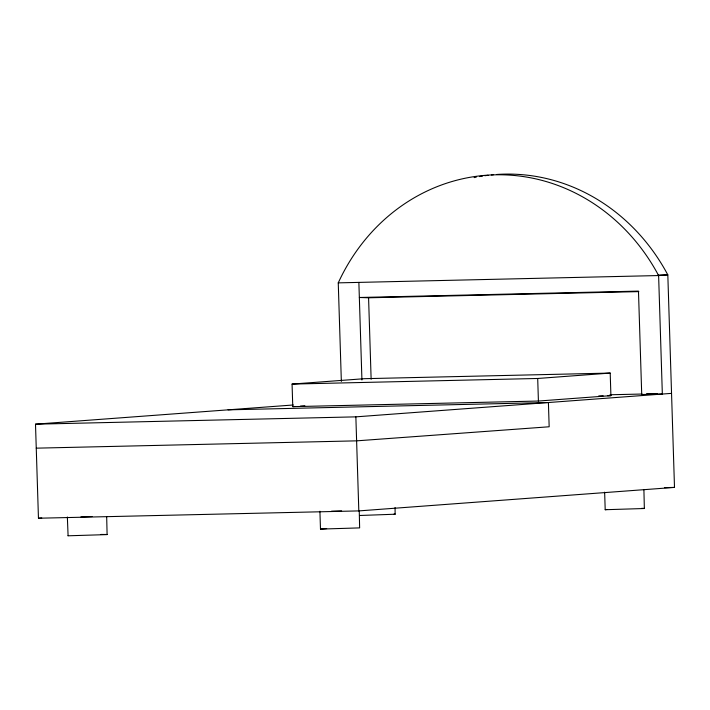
<?xml version="1.0" encoding="UTF-8"?>
<svg xmlns="http://www.w3.org/2000/svg" width="710" height="710" viewBox="0 0 710 710"><rect width="100%" height="100%" fill="white"/><g stroke="black" fill="none" stroke-linecap="round" stroke-linejoin="round"><path stroke-width="1.06" d="M67.352 516.995L68.089 535.695M106.686 516.782L107.103 534.595L67.947 535.802M319.917 511.235L320.485 529.101L326.662 528.595M395.062 507.535L395.124 514.217L359.624 515.495M604.645 492.163L605.195 509.718L606.81 509.469M643.908 489.749L644.352 508.511L605.195 509.718M292.067 384.083L364.558 378.687L610.201 373.078L610.911 395.647L538.411 401.043L292.768 406.652L292.067 384.083L537.701 378.474L610.201 373.078M496.769 174.474A199.679 182.239 85.7 0 1 667.817 274.868L674.5 487.406L358.816 510.907L38.455 518.22L35.5 424.181L293.31 404.984M292.768 406.652L294.969 406.493M300.463 406.084L304.856 405.756M646.837 394.139L650.928 393.837M35.5 424.181L355.861 416.859L671.545 393.367M38.455 518.22L41.766 517.981M92.051 516.543L80.922 516.889M341.608 510.889L331.508 511.182M657.868 275.089L667.817 274.868L658.614 275.551L338.253 282.864L341.35 381.43M338.253 282.864A199.679 182.239 85.7 0 1 495.154 174.811A199.679 182.239 85.7 0 1 658.614 275.551L662.341 394.05L641.725 394.52L638.476 291.109L359.34 297.49L368.579 297.792L638.849 291.615M609.943 394.769L642.071 394.032M646.499 393.935L657.442 393.686M598.734 395.923L603.163 395.825M607.591 395.727L610.911 395.647M228.043 409.847L548.404 402.526L549.167 426.772L356.615 440.848L36.254 448.161M664.524 487.637L674.5 487.406M100.926 534.452L107.245 534.488M641.654 508.342L644.494 508.404M394.068 514.058L395.266 514.111M320.485 529.101L359.633 527.894L359.251 510.969M537.701 378.474L538.411 401.043M368.579 297.792L371.135 379.282M358.87 282.394L361.931 379.992M355.861 416.859L358.816 510.907M474.138 177.598A199.679 182.239 85.7 0 1 476.268 177.172M479.481 176.577A199.679 182.239 85.7 0 1 482.702 176.044M484.859 175.725A199.679 182.239 85.7 0 1 488.098 175.299M491.347 174.935A199.679 182.239 85.7 0 1 493.521 174.731"/></g></svg>
